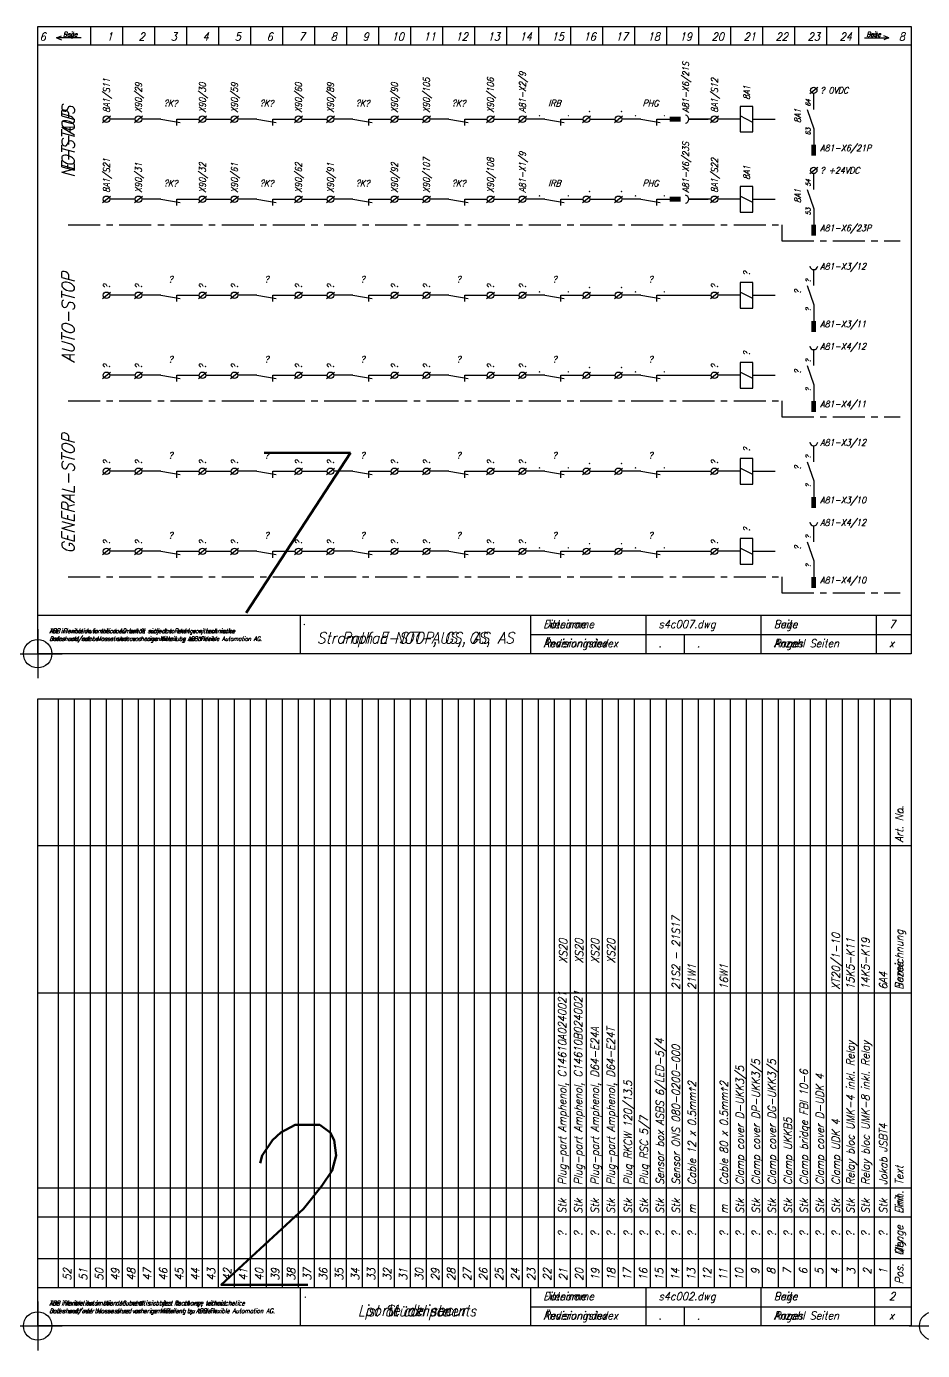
# Model space of a CAD drawing. Extents: x -8 to 1395, y -8 to 3346.
# Drawn here: x 276.5 to 556.5, y -7.7 to 406 of the extents above; entities that cross this region are included whole.
import ezdxf
from ezdxf.enums import TextEntityAlignment as Align

# ---------------------------------------------------------------- set-up
doc = ezdxf.new("R2010")
doc.units = 0
doc.header["$LTSCALE"] = 8
doc.linetypes.add('CENTER', pattern=[2, 1.25, -0.25, 0.25, -0.25])
doc.layers.get('0').update_dxf_attribs({"linetype": 'CONTINUOUS'})
doc.layers.get('DEFPOINTS').update_dxf_attribs({"linetype": 'CONTINUOUS'})
for name, color, linetype in [('EL05', 3, 'CONTINUOUS'), ('ELCENTER', 2, 'CENTER'), ('FORM03', 2, 'CONTINUOUS'), ('FORM07', 4, 'CONTINUOUS'), ('KOPF03', 2, 'CONTINUOUS'), ('KOPF05', 3, 'CONTINUOUS'), ('KOPF07', 4, 'CONTINUOUS'), ('TEXT_ALLGEMEIN', 2, 'CONTINUOUS'), ('TEXT_DEUTSCH', 2, 'CONTINUOUS'), ('TEXT_ENGLISCH', 2, 'CONTINUOUS'), ('TEXT_FRANZOESISCH', 2, 'CONTINUOUS'), ('TEXT_SCHEMA', 2, 'CONTINUOUS')]:
    doc.layers.add(name, color=color, linetype=linetype)
doc.styles.add('VSM_13', font='simplex3.shx', dxfattribs={"width": 0.9, "oblique": 15})

# ---------------------------------------------------------------- blocks, each defined once
blk = doc.blocks.new('S4C002')
at = {"layer": 'FORM03', "color": 1}
for p, q in [((6.5, 12), (6.5, 196)), ((11.5, 12), (11.5, 196)), ((16.5, 12), (16.5, 196)), ((21.5, 12), (21.5, 196)), ((26.5, 12), (26.5, 196)), ((31.5, 12), (31.5, 196)), ((36.5, 12), (36.5, 196)), ((41.5, 12), (41.5, 196)), ((46.5, 12), (46.5, 196)), ((51.5, 12), (51.5, 196)), ((56.5, 12), (56.5, 196)), ((61.5, 12), (61.5, 196)), ((66.5, 12), (66.5, 196)), ((71.5, 12), (71.5, 196)), ((76.5, 12), (76.5, 196)), ((81.5, 12), (81.5, 196)), ((86.5, 12), (86.5, 196)), ((91.5, 12), (91.5, 196)), ((96.5, 12), (96.5, 196)), ((101.5, 12), (101.5, 196)), ((106.5, 12), (106.5, 196)), ((111.5, 12), (111.5, 196)), ((116.5, 12), (116.5, 196)), ((121.5, 12), (121.5, 196)), ((126.5, 12), (126.5, 196)), ((131.5, 12), (131.5, 196)), ((136.5, 12), (136.5, 196)), ((141.5, 12), (141.5, 196)), ((146.5, 12), (146.5, 196)), ((151.5, 12), (151.5, 196)), ((156.5, 12), (156.5, 196)), ((161.5, 12), (161.5, 196)), ((166.5, 12), (166.5, 196)), ((171.5, 12), (171.5, 196)), ((176.5, 12), (176.5, 196)), ((181.5, 12), (181.5, 196)), ((186.5, 12), (186.5, 196)), ((191.5, 12), (191.5, 196)), ((196.5, 12), (196.5, 196)), ((201.5, 12), (201.5, 196)), ((206.5, 12), (206.5, 196)), ((211.5, 12), (211.5, 196)), ((216.5, 12), (216.5, 196)), ((221.5, 12), (221.5, 196)), ((226.5, 12), (226.5, 196)), ((231.5, 12), (231.5, 196)), ((236.5, 12), (236.5, 196)), ((241.5, 12), (241.5, 196)), ((246.5, 12), (246.5, 196)), ((251.5, 12), (251.5, 196)), ((256.5, 12), (256.5, 196)), ((261.5, 12), (261.5, 196)), ((266.5, 150), (0, 150)), ((266.5, 104), (0, 104))]:
    blk.add_line(p, q, dxfattribs=at)
at = {"layer": 'FORM03'}
for p, q in [((266.5, 12), (266.5, 196)), ((272.99, 150), (266.5, 150)), ((272.99, 104), (266.5, 104)), ((272.99, 43), (266.5, 43)), ((272.99, 34), (266.5, 34)), ((266.5, 21), (0, 21)), ((272.99, 21), (266.5, 21))]:
    blk.add_line(p, q, dxfattribs=at)
at = {"layer": 'FORM03', "color": 1, "ltscale": 0.5}
for p, q in [((266.5, 43), (0, 43)), ((266.5, 34), (0, 34))]:
    blk.add_line(p, q, dxfattribs=at)
at = {"layer": 'FORM07'}
for p, q in [((0, 195.96), (272.99, 195.96)), ((0, 0), (0, 195.96)), ((272.99, 195.96), (272.99, 0)), ((272.99, 0), (0, 0))]:
    blk.add_line(p, q, dxfattribs=at)
at = {"layer": 'KOPF05'}
for p, q in [((82.02, 12), (82.02, 0)), ((154.02, 12), (154.02, 0)), ((190.02, 12), (190.02, 0)), ((226.02, 12), (226.02, 0)), ((261.5, 12), (261.5, 0)), ((154.02, 6), (272.99, 6)), ((202.02, 6), (202.02, 0))]:
    blk.add_line(p, q, dxfattribs=at)
at = {"layer": 'KOPF07'}
blk.add_line((0, 12), (272.99, 12), dxfattribs=at)
at = {"layer": 'KOPF05', "color": 3, "style": 'VSM_13', "oblique": 15, "width": 0.9}
for s, p in [('s4c002.dwg', (194.02, 8)), ('.', (194.02, 2)), ('.', (206.02, 2))]:
    blk.add_text(s, height=2.5, dxfattribs=at).set_placement(p)
at = {"layer": 'KOPF05', "style": 'VSM_13', "oblique": 15, "width": 0.9}
blk.add_text('2', height=2.5, dxfattribs=at).set_placement((266.02, 8))
at = {"layer": 'TEXT_ALLGEMEIN', "style": 'VSM_13', "oblique": 15, "width": 0.9}
blk.add_text('.', height=2, dxfattribs=at).set_placement((83.21, 8.87))
at = {"layer": 'TEXT_ALLGEMEIN', "color": 3, "style": 'VSM_13', "oblique": 15, "width": 0.9}
blk.add_text('x', height=2.5, dxfattribs=at).set_placement((266.02, 2))
at = {"layer": 'TEXT_DEUTSCH', "style": 'VSM_13', "oblique": 15, "width": 0.9}
for s, p in [('Art. Nr.', (270.5, 151)), ('Bezeichnung', (270.5, 105)), ('Text', (270.5, 44)), ('Einh.', (270.5, 35)), ('Menge', (270.5, 22)), ('Pos.', (270.5, 13))]:
    blk.add_text(s, height=2.5, rotation=90, dxfattribs=at).set_placement(p)
for s, p in [('Dateiname', (158.02, 8)), ('Seite', (230.02, 8)), ('Änderungsindex', (158.02, 2)), ('Anzahl Seiten', (230.02, 2))]:
    blk.add_text(s, height=2.5, dxfattribs=at).set_placement(p)
at = {"layer": 'TEXT_DEUTSCH', "color": 1, "style": 'VSM_13', "oblique": 15, "width": 0.9}
for s, p in [('ABB Flexible Automation AG behält sich das Recht vor, technische', (3.67, 6.43)), ('Daten und/oder Masse ohne vorherige Mitteilung zu ändern.', (3.67, 4))]:
    blk.add_text(s, height=1.42, dxfattribs=at).set_placement(p)
at = {"layer": 'TEXT_DEUTSCH', "color": 4, "style": 'VSM_13', "oblique": 15, "width": 0.9}
blk.add_text('Stückliste', height=3.5, dxfattribs=at).set_placement((118.5, 3), align=Align.CENTER)
at = {"layer": 'TEXT_ENGLISCH', "style": 'VSM_13', "oblique": 15, "width": 0.9}
for s, p in [('Art. No.', (270.5, 151)), ('Name', (270.5, 105)), ('Text', (270.5, 44)), ('Unit', (270.5, 35)), ('Qty.', (270.5, 22)), ('Pos.', (270.5, 13))]:
    blk.add_text(s, height=2.5, rotation=90, dxfattribs=at).set_placement(p)
for s, p in [('Filename', (158.02, 8)), ('Page', (230.02, 8)), ('Revisionindex', (158.02, 2)), ('Pages', (230.02, 2))]:
    blk.add_text(s, height=2.5, dxfattribs=at).set_placement(p)
at = {"layer": 'TEXT_ENGLISCH', "color": 1, "style": 'VSM_13', "oblique": 15}
for s, width, p in [('and should not be construed as a commitment by ABB Flexible Automation AG.', 0.86, (3.67, 4)), ('The information in this document is subject to change without notice', 0.9, (3.67, 6.43))]:
    blk.add_text(s, height=1.42, dxfattribs=dict(at, width=width)).set_placement(p)
at = {"layer": 'TEXT_ENGLISCH', "color": 4, "style": 'VSM_13', "oblique": 15, "width": 0.8}
blk.add_text('List of components', height=3.5, dxfattribs=at).set_placement((118.5, 3), align=Align.CENTER)
at = {"layer": 'TEXT_FRANZOESISCH', "style": 'VSM_13', "oblique": 15, "width": 0.9}
for s, p in [('Filename', (158.02, 8)), ('Seite', (230.02, 8)), ('Änderungsindex', (158.02, 2)), ('Anzahl Seiten', (230.02, 2))]:
    blk.add_text(s, height=2.5, dxfattribs=at).set_placement(p)
at = {"layer": 'TEXT_FRANZOESISCH', "color": 1, "style": 'VSM_13', "oblique": 15, "width": 0.9}
for s, p in [('ABB Flexible Automation AG behält sich das Recht vor, technische', (3.67, 6.43)), ('Daten und/oder Masse ohne vorherige Mitteilung zu ändern.', (3.67, 4))]:
    blk.add_text(s, height=1.42, dxfattribs=at).set_placement(p)
at = {"layer": 'TEXT_FRANZOESISCH', "color": 4, "style": 'VSM_13', "oblique": 15, "width": 0.9}
blk.add_text('porte de secur', height=3.5, dxfattribs=at).set_placement((118.03, 3.19), align=Align.CENTER)
at = {"layer": 'TEXT_SCHEMA', "style": 'VSM_13', "oblique": 15, "width": 0.9}
for s, p in [('21S2 - 21S17', (200.7, 105)), ('XS20', (165.47, 113.22)), ('XS20', (170.45, 113.22)), ('XS20', (175.43, 113.22)), ('XS20', (180.41, 113.22)), ('XT20/1-10', (250.7, 105)), ('15K5-K11', (255.19, 105)), ('14K5-K19', (259.95, 105)), ('21W1', (205.7, 105)), ('16W1', (215.7, 105)), ('6A4', (265.5, 105)), ('Plug-part Amphenol, C14610A0240021', (165.17, 44)), ('Plug-part Amphenol, C14610B0240021', (170.15, 44)), ('Plug-part Amphenol, D64-E24A', (175.35, 44)), ('Plug-part Amphenol, D64-E24T', (180.32, 44)), ('Sensor box ASBS 6/LED-5/4', (195.7, 44)), ('Sensor ONS 080-0200-000', (200.7, 44)), ('Relay bloc UMK-4 inkl. Relay', (255.19, 44)), ('Relay bloc UMK-8 inkl. Relay', (259.95, 44)), ('Clamp cover DP-UKK3/5', (225.7, 44)), ('Clamp cover DG-UKK3/5', (230.7, 44)), ('Clamp cover D-UKK3/5', (220.7, 44)), ('Clamp bridge FBI 10-6', (240.7, 44)), ('Clamp cover D-UDK 4', (245.7, 44)), ('Plug RKCW 120/13.5', (185.7, 44)), ('Cable 12 x 0.5mm^ 2', (205.7, 44)), ('Cable 80 x 0.5mm^ 2', (215.7, 44)), ('Plug RSC 5/7', (190.7, 44)), ('Clamp UKKB5', (235.7, 44)), ('Clamp UDK 4', (250.7, 44)), ('Jokab JSBT4', (265.5, 44)), ('Stk', (165.17, 35)), ('Stk', (170.15, 35)), ('Stk', (175.35, 35)), ('Stk', (180.32, 35)), ('Stk', (185.7, 35)), ('Stk', (190.7, 35)), ('Stk', (195.7, 35)), ('Stk', (200.7, 35)), ('m', (205.7, 35)), ('m', (215.7, 35)), ('Stk', (220.7, 35)), ('Stk', (225.7, 35)), ('Stk', (230.7, 35)), ('Stk', (235.7, 35)), ('Stk', (240.7, 35)), ('Stk', (245.7, 35)), ('Stk', (250.7, 35)), ('Stk', (255.19, 35)), ('Stk', (259.95, 35)), ('Stk', (265.5, 35))]:
    blk.add_text(s, height=2.5, rotation=90, dxfattribs=at).set_placement(p)
for s, p in [('?', (165.17, 29.5)), ('?', (170.15, 29.5)), ('?', (175.35, 29.5)), ('?', (180.32, 29.5)), ('?', (185.7, 29.5)), ('?', (190.7, 29.5)), ('?', (195.7, 29.5)), ('?', (200.7, 29.5)), ('?', (205.7, 29.5)), ('?', (215.7, 29.5)), ('?', (220.7, 29.5)), ('?', (225.7, 29.5)), ('?', (230.7, 29.5)), ('?', (235.7, 29.5)), ('?', (240.7, 29.5)), ('?', (245.7, 29.5)), ('?', (250.7, 29.5)), ('?', (255.19, 29.5)), ('?', (259.95, 29.5)), ('?', (265.5, 29.5)), ('52', (10.5, 18)), ('51', (15.5, 18)), ('50', (20.5, 18)), ('49', (25.5, 18)), ('48', (30.5, 18)), ('47', (35.5, 18)), ('46', (40.5, 18)), ('45', (45.5, 18)), ('44', (50.5, 18)), ('43', (55.5, 18)), ('42', (60.5, 18)), ('41', (65.5, 18)), ('40', (70.5, 18)), ('39', (75.5, 18)), ('38', (80.5, 18)), ('37', (85.5, 18)), ('36', (90.5, 18)), ('35', (95.5, 18)), ('34', (100.5, 18)), ('33', (105.5, 18)), ('32', (110.5, 18)), ('31', (115.5, 18)), ('30', (120.5, 18)), ('29', (125.5, 18)), ('28', (130.5, 18)), ('27', (135.5, 18)), ('26', (140.5, 18)), ('25', (145.5, 18)), ('24', (150.5, 18)), ('23', (155.5, 18)), ('22', (160.5, 18)), ('21', (165.5, 18)), ('20', (170.5, 18)), ('19', (175.5, 18)), ('18', (180.5, 18)), ('17', (185.5, 18)), ('16', (190.5, 18)), ('15', (195.5, 18)), ('14', (200.5, 18)), ('13', (205.5, 18)), ('12', (210.5, 18)), ('11', (215.5, 18)), ('10', (220.5, 18)), ('9', (225.5, 18)), ('8', (230.5, 18)), ('7', (235.5, 18)), ('6', (240.5, 18)), ('5', (245.5, 18)), ('4', (250.5, 18)), ('3', (255.5, 18)), ('2', (260.5, 18)), ('1', (265.5, 18))]:
    blk.add_text(s, height=2.5, rotation=90, dxfattribs=at).set_placement(p, align=Align.RIGHT)
blk = doc.blocks.new('S4C007')
at = {"layer": 'EL05'}
for p, q in [((241.25, 175), (243.75, 177)), ((242.5, 170), (242.5, 175)), ((219.5, 171), (219.5, 163)), ((223.5, 171), (219.5, 171)), ((223.5, 163), (223.5, 171)), ((240.5, 170), (242.5, 164)), ((20.25, 166), (22.75, 168)), ((30.5, 167), (22.5, 167)), ((30.25, 166), (32.75, 168)), ((38.5, 167), (32.5, 167)), ((38.5, 167), (44.5, 166)), ((43.5, 167), (50.5, 167)), ((43.5, 165), (43.5, 167)), ((50.25, 166), (52.75, 168)), ((52.5, 167), (60.5, 167)), ((60.25, 166), (62.75, 168)), ((68.5, 167), (62.5, 167)), ((68.5, 167), (74.5, 166)), ((73.5, 167), (80.5, 167)), ((73.5, 165), (73.5, 167)), ((80.25, 166), (82.75, 168)), ((82.5, 167), (90.5, 167)), ((90.25, 166), (92.75, 168)), ((98.5, 167), (92.5, 167)), ((98.5, 167), (104.5, 166)), ((103.5, 167), (110.5, 167)), ((103.5, 165), (103.5, 167)), ((110.25, 166), (112.75, 168)), ((112.5, 167), (120.5, 167)), ((120.25, 166), (122.75, 168)), ((128.5, 167), (122.5, 167)), ((128.5, 167), (134.5, 166)), ((133.5, 167), (140.5, 167)), ((133.5, 165), (133.5, 167)), ((140.25, 166), (142.75, 168)), ((142.5, 167), (150.5, 167)), ((150.25, 166), (152.75, 168)), ((158.5, 167), (152.5, 167)), ((158.5, 167), (164.5, 166)), ((163.5, 167), (170.5, 167)), ((163.5, 165), (163.5, 167)), ((170.25, 166), (172.75, 168)), ((172.5, 167), (180.5, 167)), ((180.25, 166), (182.75, 168)), ((188.5, 167), (182.5, 167)), ((188.5, 167), (194.5, 166)), ((193.5, 167), (200.5, 167)), ((193.5, 165), (193.5, 167)), ((203.5, 167), (205.5, 167)), ((210.5, 167), (203.5, 167)), ((203.5, 167), (209.5, 167)), ((210.25, 166), (212.75, 168)), ((219.5, 167), (212.5, 167)), ((223.5, 166), (219.5, 168)), ((223.5, 167), (230.5, 167)), ((219.5, 163), (223.5, 163)), ((242.5, 164), (242.5, 159)), ((242.5, 161), (242.5, 159)), ((241.25, 150), (243.75, 152)), ((242.5, 145), (242.5, 150)), ((219.5, 146), (219.5, 138)), ((223.5, 146), (219.5, 146)), ((223.5, 138), (223.5, 146)), ((240.5, 145), (242.5, 139)), ((20.25, 141), (22.75, 143)), ((30.5, 142), (22.5, 142)), ((30.25, 141), (32.75, 143)), ((38.5, 142), (32.5, 142)), ((38.5, 142), (44.5, 141)), ((43.5, 140), (43.5, 142)), ((43.5, 142), (50.5, 142)), ((50.25, 141), (52.75, 143)), ((52.5, 142), (60.5, 142)), ((60.25, 141), (62.75, 143)), ((68.5, 142), (62.5, 142)), ((68.5, 142), (74.5, 141)), ((73.5, 140), (73.5, 142)), ((73.5, 142), (80.5, 142)), ((80.25, 141), (82.75, 143)), ((82.5, 142), (90.5, 142)), ((90.25, 141), (92.75, 143)), ((98.5, 142), (92.5, 142)), ((98.5, 142), (104.5, 141)), ((103.5, 140), (103.5, 142)), ((103.5, 142), (110.5, 142)), ((110.25, 141), (112.75, 143)), ((112.5, 142), (120.5, 142)), ((120.25, 141), (122.75, 143)), ((128.5, 142), (122.5, 142)), ((128.5, 142), (134.5, 141)), ((133.5, 140), (133.5, 142)), ((133.5, 142), (140.5, 142)), ((140.25, 141), (142.75, 143)), ((142.5, 142), (150.5, 142)), ((150.25, 141), (152.75, 143)), ((158.5, 142), (152.5, 142)), ((158.5, 142), (164.5, 141)), ((163.5, 140), (163.5, 142)), ((163.5, 142), (170.5, 142)), ((170.25, 141), (172.75, 143)), ((172.5, 142), (180.5, 142)), ((180.25, 141), (182.75, 143)), ((188.5, 142), (182.5, 142)), ((188.5, 142), (194.5, 141)), ((193.5, 140), (193.5, 142)), ((193.5, 142), (200.5, 142)), ((203.5, 142), (209.5, 142)), ((210.5, 142), (203.5, 142)), ((210.25, 141), (212.75, 143)), ((219.5, 142), (212.5, 142)), ((223.5, 141), (219.5, 143)), ((223.5, 142), (230.5, 142)), ((219.5, 138), (223.5, 138)), ((242.5, 139), (242.5, 134)), ((242.5, 136), (242.5, 134)), ((242.5, 115), (242.5, 120)), ((219.5, 116), (219.5, 108)), ((223.5, 116), (219.5, 116)), ((223.5, 108), (223.5, 116)), ((20.25, 111), (22.75, 113)), ((30.5, 112), (22.5, 112)), ((30.25, 111), (32.75, 113)), ((38.5, 112), (32.5, 112)), ((38.5, 112), (44.5, 111)), ((43.5, 112), (50.5, 112)), ((43.5, 110), (43.5, 112)), ((50.25, 111), (52.75, 113)), ((52.5, 112), (60.5, 112)), ((60.25, 111), (62.75, 113)), ((68.5, 112), (62.5, 112)), ((68.5, 112), (74.5, 111)), ((73.5, 110), (73.5, 112)), ((73.5, 112), (80.5, 112)), ((80.25, 111), (82.75, 113)), ((82.5, 112), (90.5, 112)), ((90.25, 111), (92.75, 113)), ((98.5, 112), (92.5, 112)), ((98.5, 112), (104.5, 111)), ((103.5, 110), (103.5, 112)), ((103.5, 112), (110.5, 112)), ((110.25, 111), (112.75, 113)), ((112.5, 112), (120.5, 112)), ((120.25, 111), (122.75, 113)), ((128.5, 112), (122.5, 112)), ((128.5, 112), (134.5, 111)), ((133.5, 112), (140.5, 112)), ((133.5, 110), (133.5, 112)), ((140.25, 111), (142.75, 113)), ((142.5, 112), (150.5, 112)), ((150.25, 111), (152.75, 113)), ((158.5, 112), (152.5, 112)), ((158.5, 112), (164.5, 111)), ((163.5, 112), (170.5, 112)), ((163.5, 110), (163.5, 112)), ((170.25, 111), (172.75, 113)), ((172.5, 112), (180.5, 112)), ((180.25, 111), (182.75, 113)), ((188.5, 112), (182.5, 112)), ((188.5, 112), (194.5, 111)), ((193.5, 110), (193.5, 112)), ((193.5, 112), (210.5, 112)), ((210.25, 111), (212.75, 113)), ((219.5, 112), (212.5, 112)), ((223.5, 111), (219.5, 113)), ((223.5, 112), (230.5, 112)), ((240.5, 115), (242.5, 109)), ((219.5, 108), (223.5, 108)), ((242.5, 109), (242.5, 104)), ((242.5, 106), (242.5, 104)), ((242.5, 90), (242.5, 95)), ((20.25, 86), (22.75, 88)), ((30.5, 87), (22.5, 87)), ((30.25, 86), (32.75, 88)), ((38.5, 87), (32.5, 87)), ((38.5, 87), (44.5, 86)), ((43.5, 87), (50.5, 87)), ((43.5, 85), (43.5, 87)), ((50.25, 86), (52.75, 88)), ((52.5, 87), (60.5, 87)), ((60.25, 86), (62.75, 88)), ((68.5, 87), (62.5, 87)), ((68.5, 87), (74.5, 86)), ((73.5, 87), (80.5, 87)), ((73.5, 85), (73.5, 87)), ((80.25, 86), (82.75, 88)), ((82.5, 87), (90.5, 87)), ((90.25, 86), (92.75, 88)), ((98.5, 87), (92.5, 87)), ((98.5, 87), (104.5, 86)), ((103.5, 87), (110.5, 87)), ((103.5, 85), (103.5, 87)), ((110.25, 86), (112.75, 88)), ((112.5, 87), (120.5, 87)), ((120.25, 86), (122.75, 88)), ((128.5, 87), (122.5, 87)), ((128.5, 87), (134.5, 86)), ((133.5, 87), (140.5, 87)), ((133.5, 85), (133.5, 87)), ((140.25, 86), (142.75, 88)), ((142.5, 87), (150.5, 87)), ((150.25, 86), (152.75, 88)), ((158.5, 87), (152.5, 87)), ((158.5, 87), (164.5, 86)), ((163.5, 87), (170.5, 87)), ((163.5, 85), (163.5, 87)), ((170.25, 86), (172.75, 88)), ((172.5, 87), (180.5, 87)), ((180.25, 86), (182.75, 88)), ((188.5, 87), (182.5, 87)), ((188.5, 87), (194.5, 86)), ((193.5, 87), (210.5, 87)), ((193.5, 85), (193.5, 87)), ((210.25, 86), (212.75, 88)), ((219.5, 87), (212.5, 87)), ((219.5, 91), (219.5, 83)), ((223.5, 91), (219.5, 91)), ((223.5, 86), (219.5, 88)), ((223.5, 83), (223.5, 91)), ((223.5, 87), (230.5, 87)), ((240.5, 90), (242.5, 84)), ((219.5, 83), (223.5, 83)), ((242.5, 84), (242.5, 79)), ((242.5, 81), (242.5, 79)), ((242.5, 60), (242.5, 65)), ((20.25, 56), (22.75, 58)), ((30.25, 56), (32.75, 58)), ((50.25, 56), (52.75, 58)), ((60.25, 56), (62.75, 58)), ((80.25, 56), (82.75, 58)), ((90.25, 56), (92.75, 58)), ((110.25, 56), (112.75, 58)), ((120.25, 56), (122.75, 58)), ((140.25, 56), (142.75, 58)), ((150.25, 56), (152.75, 58)), ((170.25, 56), (172.75, 58)), ((180.25, 56), (182.75, 58)), ((210.25, 56), (212.75, 58)), ((219.5, 61), (219.5, 53)), ((223.5, 61), (219.5, 61)), ((223.5, 56), (219.5, 58)), ((223.5, 53), (223.5, 61)), ((240.5, 60), (242.5, 54)), ((30.5, 57), (22.5, 57)), ((38.5, 57), (32.5, 57)), ((38.5, 57), (44.5, 56)), ((43.5, 57), (50.5, 57)), ((43.5, 55), (43.5, 57)), ((52.5, 57), (60.5, 57)), ((68.5, 57), (62.5, 57)), ((68.5, 57), (74.5, 56)), ((73.5, 57), (80.5, 57)), ((73.5, 55), (73.5, 57)), ((82.5, 57), (90.5, 57)), ((98.5, 57), (92.5, 57)), ((98.5, 57), (104.5, 56)), ((103.5, 57), (110.5, 57)), ((103.5, 55), (103.5, 57)), ((112.5, 57), (120.5, 57)), ((128.5, 57), (122.5, 57)), ((128.5, 57), (134.5, 56)), ((133.5, 57), (140.5, 57)), ((133.5, 55), (133.5, 57)), ((142.5, 57), (150.5, 57)), ((158.5, 57), (152.5, 57)), ((158.5, 57), (164.5, 56)), ((163.5, 57), (170.5, 57)), ((163.5, 55), (163.5, 57)), ((172.5, 57), (180.5, 57)), ((188.5, 57), (182.5, 57)), ((188.5, 57), (194.5, 56)), ((193.5, 57), (210.5, 57)), ((193.5, 55), (193.5, 57)), ((219.5, 57), (212.5, 57)), ((223.5, 57), (230.5, 57)), ((242.5, 54), (242.5, 49)), ((219.5, 53), (223.5, 53)), ((242.5, 51), (242.5, 49)), ((242.5, 35), (242.5, 40)), ((219.5, 36), (219.5, 28)), ((223.5, 36), (219.5, 36)), ((223.5, 28), (223.5, 36)), ((240.5, 35), (242.5, 29)), ((20.25, 31), (22.75, 33)), ((30.5, 32), (22.5, 32)), ((30.25, 31), (32.75, 33)), ((38.5, 32), (32.5, 32)), ((38.5, 32), (44.5, 31)), ((43.5, 32), (50.5, 32)), ((43.5, 30), (43.5, 32)), ((50.25, 31), (52.75, 33)), ((52.5, 32), (60.5, 32)), ((60.25, 31), (62.75, 33)), ((68.5, 32), (62.5, 32)), ((68.5, 32), (74.5, 31)), ((73.5, 32), (80.5, 32)), ((73.5, 30), (73.5, 32)), ((80.25, 31), (82.75, 33)), ((82.5, 32), (90.5, 32)), ((90.25, 31), (92.75, 33)), ((98.5, 32), (92.5, 32)), ((98.5, 32), (104.5, 31)), ((103.5, 32), (110.5, 32)), ((103.5, 30), (103.5, 32)), ((110.25, 31), (112.75, 33)), ((112.5, 32), (120.5, 32)), ((120.25, 31), (122.75, 33)), ((128.5, 32), (122.5, 32)), ((128.5, 32), (134.5, 31)), ((133.5, 32), (140.5, 32)), ((133.5, 30), (133.5, 32)), ((140.25, 31), (142.75, 33)), ((142.5, 32), (150.5, 32)), ((150.25, 31), (152.75, 33)), ((158.5, 32), (152.5, 32)), ((158.5, 32), (164.5, 31)), ((163.5, 32), (170.5, 32)), ((163.5, 30), (163.5, 32)), ((170.25, 31), (172.75, 33)), ((172.5, 32), (180.5, 32)), ((180.25, 31), (182.75, 33)), ((188.5, 32), (182.5, 32)), ((188.5, 32), (194.5, 31)), ((193.5, 32), (210.5, 32)), ((193.5, 30), (193.5, 32)), ((210.25, 31), (212.75, 33)), ((219.5, 32), (212.5, 32)), ((223.5, 31), (219.5, 33)), ((223.5, 32), (230.5, 32)), ((242.5, 29), (242.5, 24)), ((219.5, 28), (223.5, 28)), ((242.5, 26), (242.5, 24))]:
    blk.add_line(p, q, dxfattribs=at)
for centre in [(242.5, 176), (21.5, 167), (31.5, 167), (51.5, 167), (61.5, 167), (81.5, 167), (91.5, 167), (111.5, 167), (121.5, 167), (141.5, 167), (151.5, 167), (171.5, 167), (181.5, 167), (211.5, 167), (242.5, 151), (21.5, 142), (31.5, 142), (51.5, 142), (61.5, 142), (81.5, 142), (91.5, 142), (111.5, 142), (121.5, 142), (141.5, 142), (151.5, 142), (171.5, 142), (181.5, 142), (211.5, 142), (21.5, 112), (31.5, 112), (51.5, 112), (61.5, 112), (81.5, 112), (91.5, 112), (111.5, 112), (121.5, 112), (141.5, 112), (151.5, 112), (171.5, 112), (181.5, 112), (211.5, 112), (21.5, 87), (31.5, 87), (51.5, 87), (61.5, 87), (81.5, 87), (91.5, 87), (111.5, 87), (121.5, 87), (141.5, 87), (151.5, 87), (171.5, 87), (181.5, 87), (211.5, 87), (21.5, 57), (31.5, 57), (51.5, 57), (61.5, 57), (81.5, 57), (91.5, 57), (111.5, 57), (121.5, 57), (141.5, 57), (151.5, 57), (171.5, 57), (181.5, 57), (211.5, 57), (21.5, 32), (31.5, 32), (51.5, 32), (61.5, 32), (81.5, 32), (91.5, 32), (111.5, 32), (121.5, 32), (141.5, 32), (151.5, 32), (171.5, 32), (181.5, 32), (211.5, 32)]:
    blk.add_circle(centre, 1, dxfattribs=at)
for centre, start, end in [((202.23, 167), 279.4003, 80.5997), ((202.23, 142), 279.4003, 80.5997), ((242.5, 121.27), 189.4003, 350.5997), ((242.5, 96.27), 189.4003, 350.5997), ((242.5, 66.27), 189.4003, 350.5997), ((242.5, 41.27), 189.4003, 350.5997)]:
    blk.add_arc(centre, 1.27, start, end, dxfattribs=at)
for points in [[(197.5, 166.25), (200.94, 166.25), (197.5, 167.75), (200.94, 167.75)], [(241.75, 159), (241.75, 155.56), (243.25, 159), (243.25, 155.56)], [(197.5, 141.25), (200.94, 141.25), (197.5, 142.75), (200.94, 142.75)], [(241.75, 134), (241.75, 130.56), (243.25, 134), (243.25, 130.56)], [(241.75, 104), (241.75, 100.56), (243.25, 104), (243.25, 100.56)], [(241.75, 79), (241.75, 75.56), (243.25, 79), (243.25, 75.56)], [(241.75, 49), (241.75, 45.56), (243.25, 49), (243.25, 45.56)], [(241.75, 24), (241.75, 20.56), (243.25, 24), (243.25, 20.56)]]:
    blk.add_solid(points, dxfattribs=at)
at = {"layer": 'ELCENTER'}
for p, q in [((9.5, 134), (232.5, 134)), ((232.5, 134), (232.5, 129)), ((232.5, 129), (269.5, 129)), ((9.5, 79), (232.5, 79)), ((232.5, 79), (232.5, 74)), ((232.5, 74), (269.5, 74)), ((9.5, 24), (232.5, 24)), ((232.5, 24), (232.5, 19)), ((232.5, 19), (269.5, 19))]:
    blk.add_line(p, q, dxfattribs=at)
at = {"layer": 'FORM07'}
for p, q in [((0, 195.96), (272.99, 195.96)), ((0, 0), (0, 195.96)), ((16.5, 195.96), (16.5, 190.24)), ((26.5, 195.96), (26.5, 190.24)), ((36.5, 195.96), (36.5, 190.24)), ((46.5, 195.96), (46.5, 190.24)), ((56.5, 195.96), (56.5, 190.24)), ((66.5, 195.96), (66.5, 190.24)), ((76.5, 195.96), (76.5, 190.24)), ((86.5, 195.96), (86.5, 190.24)), ((96.5, 195.96), (96.5, 190.24)), ((106.5, 195.96), (106.5, 190.24)), ((116.5, 195.96), (116.5, 190.24)), ((126.5, 195.96), (126.5, 190.24)), ((136.5, 195.96), (136.5, 190.24)), ((146.5, 195.96), (146.5, 190.24)), ((156.5, 195.96), (156.5, 190.24)), ((166.5, 195.96), (166.5, 190.24)), ((176.5, 195.96), (176.5, 190.24)), ((186.5, 195.96), (186.5, 190.24)), ((196.5, 195.96), (196.5, 190.24)), ((206.5, 195.96), (206.5, 190.24)), ((216.5, 195.96), (216.5, 190.24)), ((226.5, 195.96), (226.5, 190.24)), ((236.5, 195.96), (236.5, 190.24)), ((246.5, 195.96), (246.5, 190.24)), ((256.5, 195.96), (256.5, 190.24)), ((272.99, 195.96), (272.99, 0)), ((0, 190.24), (272.99, 190.24)), ((272.99, 0), (0, 0))]:
    blk.add_line(p, q, dxfattribs=at)
at = {"layer": 'KOPF03'}
for p, q in [((5.9, 192.43), (7.49, 193.04)), ((13.54, 192.43), (5.9, 192.43)), ((5.9, 192.43), (7.49, 191.83)), ((258.37, 192.43), (266.01, 192.43)), ((266.01, 192.43), (264.42, 193.04)), ((266.01, 192.43), (264.42, 191.83))]:
    blk.add_line(p, q, dxfattribs=at)
at = {"layer": 'KOPF05'}
for p, q in [((82.02, 12), (82.02, 0)), ((154.02, 12), (154.02, 0)), ((190.02, 12), (190.02, 0)), ((226.02, 12), (226.02, 0)), ((262.02, 12), (262.02, 0)), ((154.02, 6), (272.99, 6)), ((202.02, 6), (202.02, 0))]:
    blk.add_line(p, q, dxfattribs=at)
at = {"layer": 'KOPF07'}
blk.add_line((0, 12), (272.99, 12), dxfattribs=at)
at = {"layer": 'KOPF05', "style": 'VSM_13', "oblique": 15, "width": 0.9}
for s, p in [('s4c007.dwg', (194.02, 8)), ('7', (266.02, 8)), ('.', (194.02, 2)), ('.', (206.02, 2)), ('x', (266.02, 2))]:
    blk.add_text(s, height=2.5, dxfattribs=at).set_placement(p)
at = {"layer": 'TEXT_ALLGEMEIN', "style": 'VSM_13', "oblique": 15, "width": 0.9}
for s, p in [('6', (1.57, 191.54)), ('1', (22.5, 191.54)), ('2', (32.5, 191.54)), ('3', (42.5, 191.54)), ('4', (52.5, 191.54)), ('5', (62.5, 191.54)), ('6', (72.5, 191.54)), ('7', (82.5, 191.54)), ('8', (92.5, 191.54)), ('9', (102.5, 191.54)), ('10', (112.5, 191.54)), ('11', (122.5, 191.54)), ('12', (132.5, 191.54)), ('13', (142.5, 191.54)), ('14', (152.5, 191.54)), ('15', (162.5, 191.54)), ('16', (172.5, 191.54)), ('17', (182.5, 191.54)), ('18', (192.5, 191.54)), ('19', (202.5, 191.54)), ('20', (212.5, 191.54)), ('21', (222.5, 191.54)), ('22', (232.5, 191.54)), ('23', (242.5, 191.54)), ('24', (252.5, 191.54)), ('8', (270.02, 191.54))]:
    blk.add_text(s, height=2.5, dxfattribs=at).set_placement(p, align=Align.CENTER)
blk.add_text('.', height=2, dxfattribs=at).set_placement((82.9, 9.08))
at = {"layer": 'TEXT_DEUTSCH', "style": 'VSM_13', "oblique": 15, "width": 0.9}
for s, height, p in [('Seite', 1.5, (7.95, 192.77)), ('Seite', 1.5, (259.01, 192.77)), ('Dateiname', 2.5, (158.02, 8)), ('Seite', 2.5, (230.02, 8)), ('Änderungsindex', 2.5, (158.02, 2)), ('Anzahl Seiten', 2.5, (230.02, 2))]:
    blk.add_text(s, height=height, dxfattribs=at).set_placement(p)
for s, p in [('NOT-AUS', (9.5, 160)), ('AUTO-STOP', (9.5, 105)), ('GENERAL-STOP', (9.5, 50))]:
    blk.add_text(s, height=4, rotation=90, dxfattribs=at).set_placement(p, align=Align.MIDDLE)
at = {"layer": 'TEXT_DEUTSCH', "color": 1, "style": 'VSM_13', "oblique": 15, "width": 0.9}
for s, p in [('ABB Flexible Automation AG behält sich das Recht vor, technische', (3.67, 6.43)), ('Daten und/oder Masse ohne vorherige Mitteilung zu ändern.', (3.67, 4))]:
    blk.add_text(s, height=1.42, dxfattribs=at).set_placement(p)
at = {"layer": 'TEXT_DEUTSCH', "color": 4, "style": 'VSM_13', "oblique": 15, "width": 0.9}
blk.add_text('Strompfad NOT-AUS, GS, AS', height=3.5, dxfattribs=at).set_placement((118.03, 3.19), align=Align.CENTER)
at = {"layer": 'TEXT_ENGLISCH', "style": 'VSM_13', "oblique": 15, "width": 0.9}
for s, height, p in [('Page', 1.5, (7.95, 192.77)), ('Page', 1.5, (259.01, 192.77)), ('Filename', 2.5, (158.02, 8)), ('Page', 2.5, (230.02, 8)), ('Revisionindex', 2.5, (158.02, 2)), ('Pages', 2.5, (230.02, 2))]:
    blk.add_text(s, height=height, dxfattribs=at).set_placement(p)
for s, p in [('E-STOP', (9.5, 160)), ('AUTO-STOP', (9.5, 105)), ('GENERAL-STOP', (9.5, 50))]:
    blk.add_text(s, height=4, rotation=90, dxfattribs=at).set_placement(p, align=Align.MIDDLE)
at = {"layer": 'TEXT_ENGLISCH', "color": 1, "style": 'VSM_13', "oblique": 15, "width": 0.9}
for s, p in [('and should not be construed as a commitment by ABB Flexible Automation AG.', (3.67, 4)), ('The information in this document is subject to change without notice', (3.67, 6.43))]:
    blk.add_text(s, height=1.35, dxfattribs=at).set_placement(p)
at = {"layer": 'TEXT_ENGLISCH', "color": 4, "style": 'VSM_13', "oblique": 15, "width": 0.9}
blk.add_text('Path E-STOP, GS, AS', height=3.5, dxfattribs=at).set_placement((118.03, 3.19), align=Align.CENTER)
at = {"layer": 'TEXT_FRANZOESISCH', "style": 'VSM_13', "oblique": 15, "width": 0.9}
blk.add_text('E-STOP', height=4, rotation=90, dxfattribs=at).set_placement((9.5, 160), align=Align.MIDDLE)
at = {"layer": 'TEXT_SCHEMA', "style": 'VSM_13', "oblique": 15, "width": 0.9}
for s, rotation, p in [('A81-X6/21S', 90, (203.5, 169)), ('8A1/S11', 90, (22.5, 169)), ('X90/29', 90, (32.5, 169)), ('X90/30', 90, (52.5, 169)), ('X90/59', 90, (62.5, 169)), ('X90/60', 90, (82.5, 169)), ('X90/89', 90, (92.5, 169)), ('X90/90', 90, (112.5, 169)), ('X90/105', 90, (122.5, 169)), ('X90/106', 90, (142.5, 169)), ('A81-X2/9', 90, (152.5, 169)), ('8A1/S12', 90, (212.5, 169)), ('8A1', 88.6678, (222.5, 173)), ('.', 90, (172.5, 169)), ('.', 90, (182.5, 169)), ('A81-X6/23S', 90, (203.5, 144)), ('8A1/S21', 90, (22.5, 144)), ('X90/31', 90, (32.5, 144)), ('X90/32', 90, (52.5, 144)), ('X90/61', 90, (62.5, 144)), ('X90/62', 90, (82.5, 144)), ('X90/91', 90, (92.5, 144)), ('X90/92', 90, (112.5, 144)), ('X90/107', 90, (122.5, 144)), ('X90/108', 90, (142.5, 144)), ('A81-X1/9', 90, (152.5, 144)), ('8A1/S22', 90, (212.5, 144)), ('8A1', 88.6678, (222.5, 148)), ('.', 90, (172.5, 144)), ('.', 90, (182.5, 144)), ('?', 88.6678, (222.5, 118)), ('?', 90, (22.5, 114)), ('?', 90, (32.5, 114)), ('?', 90, (52.5, 114)), ('?', 90, (62.5, 114)), ('?', 90, (82.5, 114)), ('?', 90, (92.5, 114)), ('?', 90, (112.5, 114)), ('?', 90, (122.5, 114)), ('?', 90, (142.5, 114)), ('?', 90, (152.5, 114)), ('.', 90, (172.5, 114)), ('.', 90, (182.5, 114)), ('?', 90, (212.5, 114)), ('?', 88.6678, (222.5, 93)), ('?', 90, (22.5, 89)), ('?', 90, (32.5, 89)), ('?', 90, (52.5, 89)), ('?', 90, (62.5, 89)), ('?', 90, (82.5, 89)), ('?', 90, (92.5, 89)), ('?', 90, (112.5, 89)), ('?', 90, (122.5, 89)), ('?', 90, (142.5, 89)), ('?', 90, (152.5, 89)), ('.', 90, (172.5, 89)), ('.', 90, (182.5, 89)), ('?', 90, (212.5, 89)), ('?', 88.6678, (222.5, 63)), ('?', 90, (22.5, 59)), ('?', 90, (32.5, 59)), ('?', 90, (52.5, 59)), ('?', 90, (62.5, 59)), ('?', 90, (82.5, 59)), ('?', 90, (92.5, 59)), ('?', 90, (112.5, 59)), ('?', 90, (122.5, 59)), ('?', 90, (142.5, 59)), ('?', 90, (152.5, 59)), ('.', 90, (172.5, 59)), ('.', 90, (182.5, 59)), ('?', 90, (212.5, 59)), ('?', 88.6678, (222.5, 38)), ('?', 90, (22.5, 34)), ('?', 90, (32.5, 34)), ('?', 90, (52.5, 34)), ('?', 90, (62.5, 34)), ('?', 90, (82.5, 34)), ('?', 90, (92.5, 34)), ('?', 90, (112.5, 34)), ('?', 90, (122.5, 34)), ('?', 90, (142.5, 34)), ('?', 90, (152.5, 34)), ('.', 90, (172.5, 34)), ('.', 90, (182.5, 34)), ('?', 90, (212.5, 34))]:
    blk.add_text(s, height=2, rotation=rotation, dxfattribs=at).set_placement(p)
for s, p in [('? 0VDC', (244.5, 175)), ('A81-X6/21P', (244.5, 157)), ('? +24VDC', (244.5, 150)), ('A81-X6/23P', (244.5, 132)), ('A81-X3/12', (244.5, 120)), ('A81-X3/11', (244.5, 102)), ('A81-X4/12', (244.5, 95)), ('A81-X4/11', (244.5, 77)), ('A81-X3/12', (244.5, 65)), ('A81-X3/10', (244.5, 47)), ('A81-X4/12', (244.5, 40)), ('A81-X4/10', (244.5, 22))]:
    blk.add_text(s, height=2, dxfattribs=at).set_placement(p)
for s, rotation, p in [('?K?', 358.6678, (41.5, 171)), ('?K?', 358.6678, (71.5, 171)), ('?K?', 358.6678, (101.5, 171)), ('?K?', 358.6678, (131.5, 171)), ('IRB', 358.6678, (161.5, 171)), ('PHG', 358.6678, (191.5, 171)), ('8A1', 90, (238.5, 168)), ('?K?', 358.6678, (41.5, 146)), ('?K?', 358.6678, (71.5, 146)), ('?K?', 358.6678, (101.5, 146)), ('?K?', 358.6678, (131.5, 146)), ('IRB', 358.6678, (161.5, 146)), ('PHG', 358.6678, (191.5, 146)), ('8A1', 90, (238.5, 143)), ('?', 358.6678, (41.5, 116)), ('?', 358.6678, (71.5, 116)), ('?', 358.6678, (101.5, 116)), ('?', 358.6678, (131.5, 116)), ('?', 358.6678, (161.5, 116)), ('?', 358.6678, (191.5, 116)), ('?', 90, (238.5, 113)), ('?', 358.6678, (41.5, 91)), ('?', 358.6678, (71.5, 91)), ('?', 358.6678, (101.5, 91)), ('?', 358.6678, (131.5, 91)), ('?', 358.6678, (161.5, 91)), ('?', 358.6678, (191.5, 91)), ('?', 90, (238.5, 88)), ('?', 358.6678, (41.5, 61)), ('?', 358.6678, (71.5, 61)), ('?', 358.6678, (101.5, 61)), ('?', 358.6678, (131.5, 61)), ('?', 358.6678, (161.5, 61)), ('?', 358.6678, (191.5, 61)), ('?', 90, (238.5, 58)), ('?', 358.6678, (41.5, 36)), ('?', 358.6678, (71.5, 36)), ('?', 358.6678, (101.5, 36)), ('?', 358.6678, (131.5, 36)), ('?', 358.6678, (161.5, 36)), ('?', 358.6678, (191.5, 36)), ('?', 90, (238.5, 33))]:
    blk.add_text(s, height=2, rotation=rotation, dxfattribs=at).set_placement(p, align=Align.CENTER)
at = {"layer": 'TEXT_SCHEMA', "color": 1, "style": 'VSM_13', "oblique": 15, "width": 0.9}
for s, p in [('64', (241.5, 170.96)), ('63', (241.5, 161.96)), ('54', (241.5, 145.96)), ('53', (241.5, 136.96)), ('?', (241.5, 115.96)), ('?', (241.5, 106.96)), ('?', (241.5, 90.96)), ('?', (241.5, 81.96)), ('?', (241.5, 60.96)), ('?', (241.5, 51.96)), ('?', (241.5, 35.96)), ('?', (241.5, 26.96))]:
    blk.add_text(s, height=1.5, rotation=90, dxfattribs=at).set_placement(p)
for p in [(156.5, 168), (165.5, 168), (186.5, 168), (195.5, 168), (156.5, 143), (165.5, 143), (186.5, 143), (195.5, 143), (156.5, 113), (165.5, 113), (186.5, 113), (195.5, 113), (156.5, 88), (165.5, 88), (186.5, 88), (195.5, 88), (156.5, 58), (165.5, 58), (186.5, 58), (195.5, 58), (156.5, 33), (165.5, 33), (186.5, 33), (195.5, 33)]:
    blk.add_text('.', height=1.5, dxfattribs=at).set_placement(p)
blk = doc.blocks.new('RASTER')
at = {"layer": 'DEFPOINTS'}
for p, q in [((0, 7.68), (0, -7.68)), ((0, 7.68), (0, -7.68)), ((-7.68, 0), (7.68, 0)), ((-7.68, 0), (7.68, 0))]:
    blk.add_line(p, q, dxfattribs=at)
blk.add_circle((0, 0), 4.44, dxfattribs=at)
blk.add_circle((0, 0), 4.44, dxfattribs=at)

msp = doc.modelspace()

# ---------------------------------------------------------------- block references
for name, p in [('S4C007', (280, 210)), ('S4C002', (280, 0))]:
    msp.add_blockref(name, p)
at = {"layer": 'DEFPOINTS'}
for p in [(280, 210), (280, 0), (560, 0)]:
    msp.add_blockref('RASTER', p, dxfattribs=at)

# ---------------------------------------------------------------- texts
at = {"layer": 'DEFPOINTS', "style": 'VSM_13', "oblique": 15, "width": 0.9}
for s, p in [('7', (331.6, 222.8)), ('2', (331.6, 12.8))]:
    msp.add_text(s, height=50, dxfattribs=at).set_placement(p)

doc.saveas('drawing.dxf')
